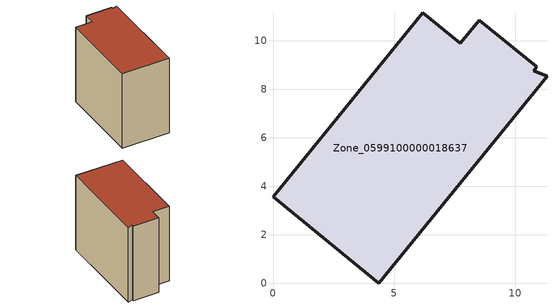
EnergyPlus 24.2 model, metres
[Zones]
Zone_0599100000018637
 floor ground (C_G): 11.3,8.54 4.36,0 0,3.57 6.18,11.16 7.72,9.9 8.5,10.85 10.87,8.92 10.76,8.77 z0
 wall outside (C_F): 6.18,11.16 0,3.57 4.36,0 11.3,8.54 10.76,8.77 10.87,8.92 8.5,10.85 7.72,9.9 6.18,11.16 z0:9.51
 roof outside (C_R): 4.36,0 11.3,8.54 10.76,8.77 10.87,8.92 8.5,10.85 7.72,9.9 6.18,11.16 0,3.57 z9.51
[BUILDING]
Pand.0599100000018637: North Axis=0; Terrain=City; Loads Convergence Tolerance Value=0.04; Temperature Convergence Tolerance Value=0.4; Solar Distribution=FullExterior; Maximum Number of Warmup Days=25; Minimum Number of Warmup Days=1
[Site:Location]
Rotterdam.The.Hague.AP_ZH_NLD Design_Conditions: Latitude=51.96; Longitude=4.45; Time Zone=1; Elevation=-4.5
[SITE:GROUNDTEMPERATURE:BUILDINGSURFACE]
18, 18, 18, 18, 18, 18, 18, 18, 18, 18, 18, 18
[MATERIAL] Thermal Absorptance=0.9; Solar Absorptance=0.7; Visible Absorptance=0.7
Name | Roughness | Thickness | Conductivity | Density | Specific Heat
G.TI.1946 | MediumSmooth | 0.15 | 1 | 540 | 1210
F.TI.1946 | Rough | 0.3 | 0.857143 | 1920 | 840
R.TI.1946 | MediumRough | 0.2 | 0.1 | 1500 | 1000
[CONSTRUCTION]
C_G: G.TI.1946
C_F: F.TI.1946
C_R: R.TI.1946
[ZONE]
Zone_0599100000018637: Type=1; Multiplier=1; Ceiling Height=Autocalculate; Volume=Autocalculate; Floor Area=autocalculate; Part of Total Floor Area=Yes
[ZONEINFILTRATION:DESIGNFLOWRATE]
Infil_Zone_0599100000018637: Zone or ZoneList or Space or SpaceList=Zone_0599100000018637; Schedule=AlwaysOn; Design Flow Rate Calculation Method=Flow/Area; Flow Rate per Floor Area=0.003; Constant Term Coefficient=1; Temperature Term Coefficient=0; Velocity Term Coefficient=0; Velocity Squared Term Coefficient=0
[HVACTEMPLATE:ZONE:IDEALLOADSAIRSYSTEM]
Zone_0599100000018637: Maximum Heating Supply Air Temperature=50; Minimum Cooling Supply Air Temperature=13; Maximum Heating Supply Air Humidity Ratio=0.0156; Minimum Cooling Supply Air Humidity Ratio=0.0077; Heating Limit=NoLimit; Cooling Limit=NoLimit; Dehumidification Control Type=ConstantSensibleHeatRatio; Cooling Sensible Heat Ratio=0.7; Dehumidification Setpoint=60; Humidification Control Type=None; Humidification Setpoint=30; Outdoor Air Method=None; Outdoor Air Flow Rate per Person=0.00944; Outdoor Air Flow Rate per Zone Floor Area=0; Outdoor Air Flow Rate per Zone=0; Demand Controlled Ventilation Type=None; Outdoor Air Economizer Type=NoEconomizer; Heat Recovery Type=None; Sensible Heat Recovery Effectiveness=0.7; Latent Heat Recovery Effectiveness=0.65
[ZONECONTROL:THERMOSTAT]
ThermostatControl_Zone_0599100000018637: Zone or ZoneList=Zone_0599100000018637; Control Type Schedule=DualSetpointControlType; Control 1=Thermostat_Zone_0599100000018637; Temperature Difference Between Cutout And Setpoint=0
[THERMOSTATSETPOINT:DUALSETPOINT]
Thermostat_Zone_0599100000018637: Heating Setpoint Temperature Schedule=HeatingSetpoint_Zone_0599100000018637; Cooling Setpoint Temperature Schedule=CoolingSetpoint_Zone_0599100000018637
[SCHEDULE:COMPACT]
HeatingSetpoint_Zone_0599100000018637: Through: 12/31, For: AllDays, Until: 24:00, 21
CoolingSetpoint_Zone_0599100000018637: Through: 12/31, For: AllDays, Until: 24:00, 24
DualSetpointControlType: Through: 12/31, For: AllDays, Until: 24:00, 4
AlwaysOn: Through: 12/31, For: AllDays, Until: 24:00, 1
